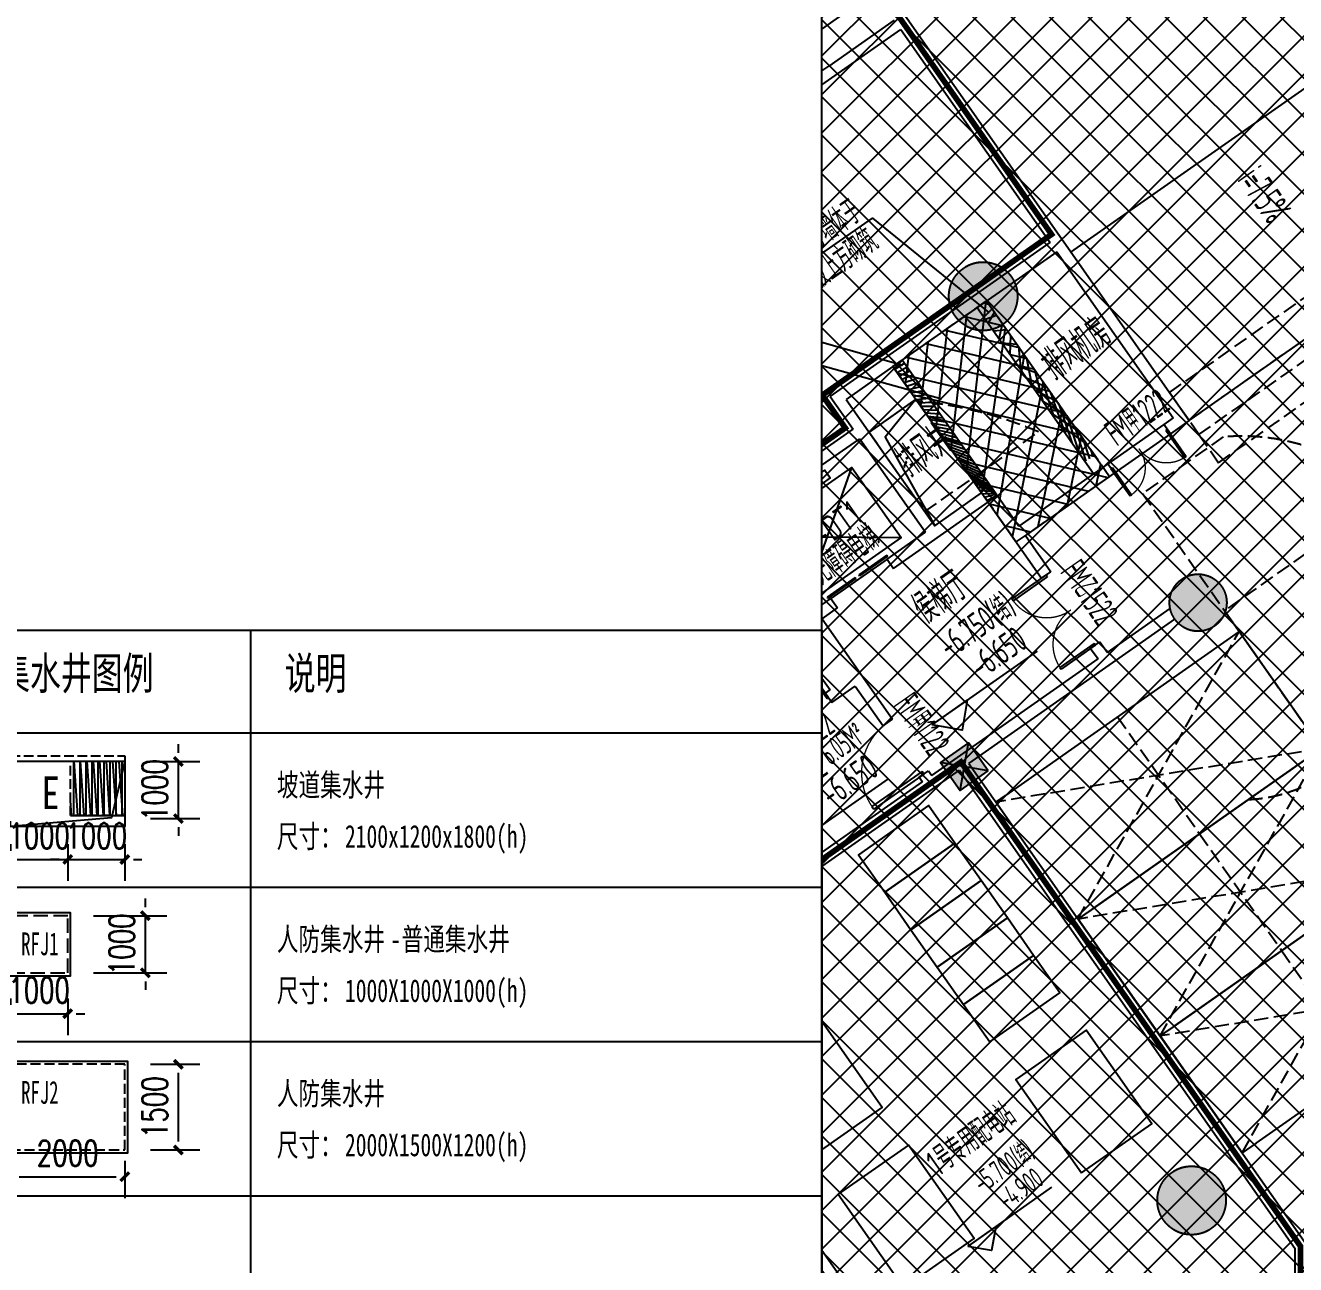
# Model space of a CAD drawing. Header units: millimetres. Extents: x 12325263 to 13848842, y -1463133 to 573208.
# Drawn here: x 12490301 to 12512532, y -887614 to -865927 of the extents above; entities that cross this region are included whole.
import ezdxf
from ezdxf.enums import TextEntityAlignment as Align
from ezdxf.xclip import XClip

# ---------------------------------------------------------------- set-up
doc = ezdxf.new("R2010")
doc.units = ezdxf.units.MM
doc.header["$LTSCALE"] = 1000
doc.header["$XCLIPFRAME"] = 0
doc.linetypes.add('-2F平面$0$DASH', pattern=[0.35, 0.25, -0.1])
doc.linetypes.add('DASH', pattern=[0.35, 0.25, -0.1])
for name, color, linetype in [('$0$PUB_TEXT', 7, 'Continuous'), ('-2F平面$0$PARTS-CAR公寓-机械车位', 240, 'Continuous'), ('A-ANNO-TEXT', 7, 'Continuous'), ('A-WALL-PATT', 8, 'Continuous'), ('ACS_COM', 7, 'Continuous'), ('AREA-TEXT', 6, 'Continuous'), ('DIM-ELEV', 3, 'Continuous'), ('DIM-OTHER', 3, 'Continuous'), ('DIM-PUB', 3, 'Continuous'), ('DRWD-DOOR', 2, 'Continuous'), ('DRWD-F-TEXT', 142, 'Continuous'), ('DRWD-WINDOW', 2, 'Continuous'), ('EL-E', 1, 'Continuous'), ('fit', 2, 'Continuous'), ('J-集水井', 40, 'Continuous'), ('PARTS-CAR(一期)', 9, 'Continuous'), ('PARTS-FACILITIES', 1, 'Continuous'), ('PARTS-HOLE', 3, 'Continuous'), ('PARTS-STAIR', 2, 'Continuous'), ('PUB-TEXT', 7, 'Continuous'), ('PUB_DIM', 83, 'Continuous'), ('PUB_HATCH', 8, 'Continuous'), ('ROAD-LINE', 20, 'Continuous'), ('WALL', 5, 'Continuous'), ('WALL-SHATCH', 8, 'Continuous'), ('YQ_TEXT', 6, 'Continuous'), ('人防集水井', 62, 'Continuous'), ('地下室柱网$0$0q-柱0', 8, 'Continuous'), ('地下室柱网$0$0q-柱填充', 8, 'Continuous')]:
    doc.layers.add(name, color=color, linetype=linetype)
for name, color, linetype, plot in [('-2F平面$0$A-结构高差线', 5, 'Continuous', False), ('-2F平面$0$A-轨迹线', 8, 'Continuous', False), ('地下室柱网$0$9', 8, 'Continuous', False)]:
    doc.layers.add(name, color=color, linetype=linetype, plot=plot)
doc.styles.add('-2F平面$0$hztxt', font='gbenor.shx', dxfattribs={"width": 0.7, "bigfont": 'gbcbig.shx'})
doc.styles.add('-黑体', font='simhei.ttf')
doc.styles.add('_TCH_DIM_T3', font='SIMPLEX.shx', dxfattribs={"width": 0.7058823529411765, "bigfont": 'GBCBIG.shx'})
doc.styles.add('DIM_FONT', font='SIMPLEX', dxfattribs={"width": 0.8})
doc.styles.add('hztxt', font='gbenor.shx', dxfattribs={"width": 0.7, "bigfont": 'gbcbig.shx'})
doc.styles.get("Standard").update_dxf_attribs({"font": 'gbenor.shx', "bigfont": 'gbcbig.shx'})
doc.styles.add('TITXV', font='', dxfattribs={"width": 0.7})
doc.styles.add('YQ_TEXT', font='SUPEROS.SHX', dxfattribs={"width": 0.8, "bigfont": 'HZDX.SHX'})
doc.styles.add('标注宋体', font='', dxfattribs={"width": 0.6})
doc.styles.get('TITXV').set_extended_font_data('SimSun')
doc.styles.get('标注宋体').set_extended_font_data('NSimSun')
doc.dimstyles.new('_TCH_ARCH&&150', dxfattribs={"dimtxt": 446.25, "dimasz": 150, "dimexe": 375, "dimexo": 450, "dimgap": 189.375, "dimtad": 1, "dimdec": 0, "dimzin": 0, "dimdsep": 46, "dimtxsty": '_TCH_DIM_T3', "dimblk": 'asdggshdfhsg_ArchTick', "dimcen": 0.09, "dimclrt": 7, "dimazin": 2, "dimtfac": 1, "dimtdec": 0, "dimtix": 1, "dimtmove": 2, "dimatfit": 3, "dimfxl": 1, "dimtolj": 1, "dimtzin": 0, "dimarcsym": 0})
doc.dimstyles.new('DIMN-150', dxfattribs={"dimscale": 1.5, "dimtxt": 300, "dimasz": 0.75, "dimexe": 200, "dimexo": 150, "dimgap": 150, "dimtad": 1, "dimdec": 0, "dimdsep": 46, "dimtxsty": 'DIM_FONT', "dimblk": 'adgshg13-_DIMX', "dimcen": 2.5, "dimclrd": 256, "dimclre": 256, "dimclrt": 256, "dimadec": 0, "dimazin": 0, "dimtfac": 1, "dimtdec": 0, "dimtix": 1, "dimtmove": 2, "dimatfit": 3, "dimldrblk": 'adgshg13-_DIMX', "dimfxl": 1, "dimtolj": 1, "dimtzin": 0, "dimarcsym": 0})

# ---------------------------------------------------------------- blocks, each defined once
blk = doc.blocks.new('A$C57FA15D2')
at = {"layer": 'J-集水井', "linetype": 'DASH'}
h = blk.add_hatch(dxfattribs=at)
h.set_pattern_fill('ANSI32', color=98, scale=35.56404513457952, angle=397.0951236693456, style=0)
h.set_pattern_definition([(90, (1308835302.677012, -748105705.3686277), (-169.373764953435, 2.788251956220581e-09), []), (90, (1308835359.134958, -748105648.9106816), (-169.373764953435, 2.788251956220581e-09), [])])
h.paths.add_polyline_path([(1564.817175259814, 284.5116115482524), (1564.817175259814, 1707.073505199281), (2987.378980642185, 1707.073505284032), (2987.378980642185, 284.5116115482524)])
at = {"layer": 'J-集水井', "color": 251, "linetype": 'DASH'}
blk.add_lwpolyline([(-0.0008104927837848663, 1849.32960103103), (2987.378980811685, 1849.329598317621), (2987.378980981186, -0.0007549549918621778), (-0.0008104927837848663, -0.0007519025821238756)], close=True, dxfattribs=at)
at = {"layer": 'J-集水井'}
for points in [[(-0.0008186325430870056, 1707.073416761821), (2987.378960631788, 1707.073419983964), (2987.378980811685, -0.0007502066437155008), (-0.0008004866540431976, -0.0007525808177888393), (-0.0008186325430870056, 1707.073416931555)], [(2987.378960631788, 1707.073419983964), (2636.548632232472, 222.5632341902237), (-0.0008004866540431976, -0.0007525808177888393)], [(2987.378980811685, -0.0007533440366387367), (-0.0008111707866191864, -0.0007491891738027334), (-0.0008079484105110168, 1707.073417101055), (2987.378945199773, 1707.073416761821), (2987.378980811685, -0.0007533440366387367)]]:
    blk.add_lwpolyline(points, dxfattribs=at)
at = {"layer": 'J-集水井', "color": 98, "linetype": 'DASH'}
blk.add_lwpolyline([(1564.817175259814, 284.5116115482524), (1564.817175259814, 1707.073505199281), (2987.378980642185, 1707.073505284032), (2987.378980642185, 284.5116115482524)], close=True, dxfattribs=at)
at = {"layer": 'WALL'}
for points in [[(1564.817175429314, 1707.073416931555), (2987.378945369273, 1707.07335486426)], [(1564.817113531753, 284.5116115482524), (2987.378883132711, 284.5115494811907)]]:
    blk.add_lwpolyline(points, dxfattribs=at)
at = {"layer": 'J-集水井', "color": 7, "style": '-黑体', "text_generation_flag": 4, "width": 0.7999999971539479}
blk.add_text('E', height=853.53708319443, rotation=359.9999960520311, dxfattribs=at).set_placement((813.2145146615803, 1308.742164274212))
blk = doc.blocks.new('A$C620A146A')
at = {"layer": '人防集水井'}
blk.add_lwpolyline([(-71.15163641795516, -71.12916529807262), (2916.228154096752, -71.14230209984817), (2916.241291273385, 2204.956585783279), (-71.13849924132228, 2204.969723330811)], close=True, dxfattribs=at)
at = {"layer": '人防集水井', "linetype": 'DASH'}
blk.add_lwpolyline([(-0.02294901758432388, -0.001672168727964163), (2845.100660983473, -0.01361471554264426), (2845.112603865564, 2133.829092686763), (-0.01100613176822662, 2133.841035912512)], close=True, dxfattribs=at)
at = {"layer": '人防集水井', "style": '标注宋体', "width": 0.6}
blk.add_text('RFJ2', height=569.0247220778614, rotation=359.9995189760933, dxfattribs=at).set_placement((264.4983653090894, 1150.283701061038))
blk = doc.blocks.new('asdgagRFJ1')
at = {"layer": '人防集水井'}
blk.add_lwpolyline([(-50, -1050.00000025006), (1049.999999761581, -1049.999999987893), (1049.999999761581, 49.99999974993989), (-50, 50.00000001210719)], close=True, dxfattribs=at)
at = {"layer": '人防集水井', "linetype": 'DASH'}
blk.add_lwpolyline([(0, -1000.000000238419), (999.9999997615814, -1000), (999.9999997615814, -2.384185791015625e-07), (0, 0)], close=True, dxfattribs=at)
at = {"layer": '人防集水井', "style": '标注宋体', "width": 0.6}
blk.add_text('RFJ1', height=400, dxfattribs=at).set_placement((185.9445598525926, -691.3971052645938))
blk = doc.blocks.new('asdggshdfhsg_ArchTick')
at = {"color": 0, "linetype": 'ByBlock', "const_width": 0.4}
blk.add_lwpolyline([(-0.5, -0.5), (0.5, 0.5)], dxfattribs=at)
blk = doc.blocks.new('*D5412')
at = {"layer": 'Defpoints', "color": 0, "transparency": 16777216}
for p in [(17799.99906042218, 10299.99920347333), (18736.60206627124, 10299.99920347333), (17799.99906042218, 9299.999203592539)]:
    blk.add_point(p, dxfattribs=at)
at = {"layer": 'PUB_DIM', "color": 0, "lineweight": -2, "transparency": 16777216}
for p, q in [((18736.60206627124, 10449.99920347333), (18736.60206627124, 10599.99920347333)), ((18249.99906042218, 10299.99920347333), (19111.60206627124, 10299.99920347333)), ((18736.60206627124, 9299.999203592539), (18736.60206627124, 10299.99920347333)), ((18249.99906042218, 9299.999203592539), (19111.60206627124, 9299.999203592539)), ((18736.60206627124, 9149.999203592539), (18736.60206627124, 8999.999203592539))]:
    blk.add_line(p, q, dxfattribs=at)
at = {"layer": 'PUB_DIM', "color": 0, "lineweight": -2, "transparency": 16777216, "xscale": 150, "yscale": 150, "zscale": 150}
for p, rotation in [((18736.60206627124, 10299.99920347333), 270), ((18736.60206627124, 9299.999203592539), 90)]:
    blk.add_blockref('asdggshdfhsg_ArchTick', p, dxfattribs=dict(at, rotation=rotation))
at = {"layer": 'PUB_DIM', "color": 7, "transparency": 16777216, "insert": (18324.10206627124, 9799.999203532936), "char_height": 446.25, "attachment_point": 5, "rotation": 90, "style": '_TCH_DIM_T3'}
blk.add_mtext('\\A1;1000', dxfattribs=at)
blk = doc.blocks.new('*D5413')
at = {"layer": 'Defpoints', "color": 0, "transparency": 16777216}
for p in [(15799.99906010367, 9299.999204069376), (16800.00011862442, 9299.999203830956), (16800.00011862442, 8584.70621222118)]:
    blk.add_point(p, dxfattribs=at)
at = {"layer": 'PUB_DIM', "color": 0, "lineweight": -2, "transparency": 16777216}
for p, q in [((15799.99906010367, 8849.999204069376), (15799.99906010367, 8209.70621222118)), ((16800.00011862442, 8849.999203830956), (16800.00011862442, 8209.70621222118)), ((15649.99906010367, 8584.70621222118), (15499.99906010367, 8584.70621222118)), ((15799.99906010367, 8584.70621222118), (16800.00011862442, 8584.70621222118)), ((16950.00011862442, 8584.70621222118), (17100.00011862442, 8584.70621222118))]:
    blk.add_line(p, q, dxfattribs=at)
at = {"layer": 'PUB_DIM', "color": 0, "lineweight": -2, "transparency": 16777216, "xscale": 150, "yscale": 150, "zscale": 150}
blk.add_blockref('asdggshdfhsg_ArchTick', (15799.99906010367, 8584.70621222118), dxfattribs=at)
at = {"layer": 'PUB_DIM', "color": 0, "lineweight": -2, "transparency": 16777216, "xscale": 150, "yscale": 150, "zscale": 150, "rotation": 180}
blk.add_blockref('asdggshdfhsg_ArchTick', (16800.00011862442, 8584.70621222118), dxfattribs=at)
at = {"layer": 'PUB_DIM', "color": 7, "transparency": 16777216, "insert": (16299.99958936404, 8997.20621222118), "char_height": 446.25, "attachment_point": 5, "style": '_TCH_DIM_T3'}
blk.add_mtext('\\A1;1000', dxfattribs=at)
blk = doc.blocks.new('*D5414')
at = {"layer": 'Defpoints', "color": 0, "transparency": 16777216}
for p in [(16800.00011862442, 9299.999203830956), (17799.99906018563, 9299.999203592537), (17799.99906018563, 8584.706211982759)]:
    blk.add_point(p, dxfattribs=at)
at = {"layer": 'PUB_DIM', "color": 0, "lineweight": -2, "transparency": 16777216}
for p, q in [((16800.00011862442, 8849.999203830956), (16800.00011862442, 8209.706211982759)), ((17799.99906018563, 8849.999203592537), (17799.99906018563, 8209.706211982759)), ((16650.00011862442, 8584.706211982759), (16500.00011862442, 8584.706211982759)), ((16800.00011862442, 8584.706211982759), (17799.99906018563, 8584.706211982759)), ((17949.99906018563, 8584.706211982759), (18099.99906018563, 8584.706211982759))]:
    blk.add_line(p, q, dxfattribs=at)
at = {"layer": 'PUB_DIM', "color": 0, "lineweight": -2, "transparency": 16777216, "xscale": 150, "yscale": 150, "zscale": 150}
blk.add_blockref('asdggshdfhsg_ArchTick', (16800.00011862442, 8584.706211982759), dxfattribs=at)
at = {"layer": 'PUB_DIM', "color": 0, "lineweight": -2, "transparency": 16777216, "xscale": 150, "yscale": 150, "zscale": 150, "rotation": 180}
blk.add_blockref('asdggshdfhsg_ArchTick', (17799.99906018563, 8584.706211982759), dxfattribs=at)
at = {"layer": 'PUB_DIM', "color": 7, "transparency": 16777216, "insert": (17299.99958940502, 8997.206211982759), "char_height": 446.25, "attachment_point": 5, "style": '_TCH_DIM_T3'}
blk.add_mtext('\\A1;1000', dxfattribs=at)
blk = doc.blocks.new('*D5423')
at = {"layer": 'Defpoints', "color": 0, "transparency": 16777216}
for p in [(16799.9990614634, 7599.999203949934), (18159.16877449118, 7599.999203949934), (16799.9990614634, 6599.9992029313)]:
    blk.add_point(p, dxfattribs=at)
at = {"layer": 'PUB_DIM', "color": 0, "lineweight": -2, "transparency": 16777216}
for p, q in [((18159.16877449118, 7749.999203949934), (18159.16877449118, 7899.999203949934)), ((17249.9990614634, 7599.999203949934), (18534.16877449118, 7599.999203949933)), ((18159.16877449118, 6599.9992029313), (18159.16877449118, 7599.999203949934)), ((17249.9990614634, 6599.9992029313), (18534.16877449118, 6599.999202931299)), ((18159.16877449118, 6449.9992029313), (18159.16877449118, 6299.9992029313))]:
    blk.add_line(p, q, dxfattribs=at)
at = {"layer": 'PUB_DIM', "color": 0, "lineweight": -2, "transparency": 16777216, "xscale": 150, "yscale": 150, "zscale": 150}
for p, rotation in [((18159.16877449118, 7599.999203949934), 270), ((18159.16877449118, 6599.9992029313), 90)]:
    blk.add_blockref('asdggshdfhsg_ArchTick', p, dxfattribs=dict(at, rotation=rotation))
at = {"layer": 'PUB_DIM', "color": 7, "transparency": 16777216, "insert": (17746.66877449118, 7099.99920344062), "char_height": 446.25, "attachment_point": 5, "rotation": 90, "style": '_TCH_DIM_T3'}
blk.add_mtext('\\A1;1000', dxfattribs=at)
blk = doc.blocks.new('*D5424')
at = {"layer": 'Defpoints', "color": 0, "transparency": 16777216}
for p in [(15799.99906010367, 6599.999203595333), (16799.9990614634, 6599.999203356913), (16799.9990614634, 5884.706212221179)]:
    blk.add_point(p, dxfattribs=at)
at = {"layer": 'PUB_DIM', "color": 0, "lineweight": -2, "transparency": 16777216}
for p, q in [((15799.99906010367, 6149.999203595333), (15799.99906010367, 5509.706212221179)), ((16799.9990614634, 6149.999203356913), (16799.9990614634, 5509.706212221179)), ((15649.99906010367, 5884.706212221179), (15499.99906010367, 5884.706212221179)), ((15799.99906010367, 5884.706212221179), (16799.9990614634, 5884.706212221179)), ((16949.9990614634, 5884.706212221179), (17099.9990614634, 5884.706212221179))]:
    blk.add_line(p, q, dxfattribs=at)
at = {"layer": 'PUB_DIM', "color": 0, "lineweight": -2, "transparency": 16777216, "xscale": 150, "yscale": 150, "zscale": 150}
blk.add_blockref('asdggshdfhsg_ArchTick', (15799.99906010367, 5884.706212221179), dxfattribs=at)
at = {"layer": 'PUB_DIM', "color": 0, "lineweight": -2, "transparency": 16777216, "xscale": 150, "yscale": 150, "zscale": 150, "rotation": 180}
blk.add_blockref('asdggshdfhsg_ArchTick', (16799.9990614634, 5884.706212221179), dxfattribs=at)
at = {"layer": 'PUB_DIM', "color": 7, "transparency": 16777216, "insert": (16299.99906078354, 6297.206212221179), "char_height": 446.25, "attachment_point": 5, "style": '_TCH_DIM_T3'}
blk.add_mtext('\\A1;1000', dxfattribs=at)
blk = doc.blocks.new('*D5425')
at = {"layer": 'Defpoints', "color": 0, "transparency": 16777216}
for p in [(17799.99411327764, 4999.990808031056), (18736.59711912833, 4999.990808031055), (17799.99411327764, 3499.990807865746)]:
    blk.add_point(p, dxfattribs=at)
at = {"layer": 'PUB_DIM', "color": 0, "lineweight": -2, "transparency": 16777216}
for p, q in [((18249.99411327764, 4999.990808031056), (19111.59711912833, 4999.990808031055)), ((18736.59711912833, 3649.990807865746), (18736.59711912833, 4849.990808031055)), ((18249.99411327764, 3499.990807865746), (19111.59711912833, 3499.990807865746))]:
    blk.add_line(p, q, dxfattribs=at)
at = {"layer": 'PUB_DIM', "color": 0, "lineweight": -2, "transparency": 16777216, "xscale": 150, "yscale": 150, "zscale": 150}
for p, rotation in [((18736.59711912833, 4999.990808031055), 90), ((18736.59711912833, 3499.990807865746), 270)]:
    blk.add_blockref('asdggshdfhsg_ArchTick', p, dxfattribs=dict(at, rotation=rotation))
at = {"layer": 'PUB_DIM', "color": 7, "transparency": 16777216, "insert": (18324.09711912833, 4249.990807948404), "char_height": 446.25, "attachment_point": 5, "rotation": 90, "style": '_TCH_DIM_T3'}
blk.add_mtext('\\A1;1500', dxfattribs=at)
blk = doc.blocks.new('*D5426')
at = {"layer": 'Defpoints', "color": 0, "transparency": 16777216}
for p in [(15799.99906010553, 3760.863313991809), (17799.98717801645, 3760.863313514973), (17799.98717801645, 3032.489438730293)]:
    blk.add_point(p, dxfattribs=at)
at = {"layer": 'PUB_DIM', "color": 0, "lineweight": -2, "transparency": 16777216}
for p, q in [((15799.99906010553, 3310.863313991809), (15799.99906010553, 2657.489438730293)), ((17799.98717801645, 3310.863313514973), (17799.98717801645, 2657.489438730293)), ((15949.99906010553, 3032.489438730293), (17649.98717801645, 3032.489438730293))]:
    blk.add_line(p, q, dxfattribs=at)
at = {"layer": 'PUB_DIM', "color": 0, "lineweight": -2, "transparency": 16777216, "xscale": 150, "yscale": 150, "zscale": 150, "rotation": 180}
blk.add_blockref('asdggshdfhsg_ArchTick', (15799.99906010553, 3032.489438730293), dxfattribs=at)
at = {"layer": 'PUB_DIM', "color": 0, "lineweight": -2, "transparency": 16777216, "xscale": 150, "yscale": 150, "zscale": 150}
blk.add_blockref('asdggshdfhsg_ArchTick', (17799.98717801645, 3032.489438730293), dxfattribs=at)
at = {"layer": 'PUB_DIM', "color": 7, "transparency": 16777216, "insert": (16799.99311906099, 3444.989438730293), "char_height": 446.25, "attachment_point": 5, "style": '_TCH_DIM_T3'}
blk.add_mtext('\\A1;2000', dxfattribs=at)
blk = doc.blocks.new('adgshg13-A$C7F010FC0')
at = {"layer": 'WALL-SHATCH'}
h = blk.add_hatch(color=256, dxfattribs=at)
h.dxf.hatch_style = 1
h.paths.add_polyline_path([(-60384.17120504379, -16880.89509773254), (-763.1647881269455, 197.4793643951416), (12587.61850607395, -13153.30393266678), (12587.61850607395, -157996.0197629929), (-162964.8506313562, -188820.4315237999), (-171262.3814957142, -180522.900662899), (-171262.3814957142, -31310.89849328995), (-150707.1909123659, -10755.70791006088), (-131860.0775495768, -7980.895098209381), (-99162.38149428368, -7980.895098209381), (-99162.38149428368, -4980.895097732544), (-76620.42811572552, -4980.895097732544), (-70107.65229141712, -16880.89509773254)], flags=16)
h.paths.add_polyline_path([(-60091.22944009304, -16380.89510011673), (-646.8769880533218, 646.876989364624), (12987.61850607395, -12987.61850786209), (12987.61850607395, -158331.9049158096), (-163100.5840539932, -189250.3835258484), (-171662.3814958334, -180688.5860877037), (-171662.3814958334, -31145.21306848526), (-150777.8961598873, -10260.7277340889), (-131896.6870943308, -7480.895098209381), (-99562.38149428368, -7480.895098209381), (-99562.38149428368, -4580.895097732544), (-76365.55243730545, -4580.895097732544), (-69907.50581622124, -16380.89510774612)])
blk = doc.blocks.new('adgshg13-A$C65D62F57')
at = {"layer": 'EL-E'}
blk.add_lwpolyline([(47907.4896248579, -101147.693880558), (48968.14979541302, -100087.0337100029), (48402.46437203884, -99521.34828472137), (47341.80420005322, -100582.0084562302)], close=True, dxfattribs=at)
at = {"layer": 'PARTS-FACILITIES'}
for points in [[(46210.433349967, -99450.63760566711), (47271.09352004528, -98389.977435112), (46705.40809619427, -97824.29200983047), (45644.74792468548, -98884.95218038559)], [(46776.11877334118, -100016.3230309486), (47836.77894532681, -98955.66285991669), (47271.09352004528, -98389.977435112), (46210.43334901333, -99450.63760614395)], [(47341.80420005322, -100582.0084562302), (48402.46437060833, -99521.34828567505), (47836.77894675732, -98955.66286039352), (46776.11877429485, -100016.3230309486)], [(48473.17505013943, -101713.3793053627), (49533.83522117138, -100652.7191343307), (48968.14979541302, -100087.0337100029), (47907.4896248579, -101147.6938815117)], [(50453.07403683662, -103693.2782945633), (51513.73420929909, -102632.6181259155), (50099.52064871788, -101218.4045615196), (49038.86047530174, -102279.0647306442)], [(45757.88921189308, -104230.6752662659), (46818.54938435555, -103170.0150976181), (45404.33582377434, -101755.8015332222), (44343.6756503582, -102816.4617023468)], [(47737.78819680214, -106210.5742559433), (48798.4483692646, -105149.9140872955), (47384.2348086834, -103735.7005228996), (46323.57463526726, -104796.3606920242)]]:
    blk.add_lwpolyline(points, close=True, dxfattribs=at)
blk = doc.blocks.new('adgshg13-Lmark11')
blk.add_line((-250, 250), (1250, 250))
blk.add_lwpolyline([(-250, 250), (250, 250), (0, 0), (-250, 250)], close=True)
at = {"color": 7, "width": 0.8}
blk.add_attdef('LMARK', text='', height=180, rotation=2.671023348505909e-06, dxfattribs=at).set_placement((1136.74821542413, 324.519974268107), align=Align.RIGHT)
blk = doc.blocks.new('adgshg13-_DIMX')
blk.add_line((-150, 0), (150, 0))
at = {"const_width": 50}
blk.add_lwpolyline([(-70, -70), (70, 70)], dxfattribs=at)
blk = doc.blocks.new('*D704')
at = {"layer": 'Defpoints', "color": 0, "transparency": 16777216}
for p in [(109259.2526422991, 59967.6070174387), (109874.8198720217, 59352.03964233399), (109097.0023169518, 58574.22227096582)]:
    blk.add_point(p, dxfattribs=at)
at = {"layer": 'DIM-PUB', "lineweight": -2, "transparency": 16777216}
for p, q in [((109715.7208650424, 59511.13868688865), (109047.1206329934, 60179.7390768449)), ((108482.230582452, 59190.58514110542), (109258.4571470764, 59966.8115224038)), ((108937.9033099725, 58733.32131552047), (108269.3030779235, 59401.92170547673))]:
    blk.add_line(p, q, dxfattribs=at)
at = {"layer": 'DIM-PUB', "lineweight": -2, "transparency": 16777216, "xscale": 1.125, "yscale": 1.125, "zscale": 1.125}
for p, rotation in [((109259.2526422991, 59967.6070174387), 44.99999323405853), ((108481.4350872292, 59189.78964607052), 224.9999932340586)]:
    blk.add_blockref('adgshg13-_DIMX', p, dxfattribs=dict(at, rotation=rotation))
at = {"layer": 'DIM-PUB', "transparency": 16777216, "insert": (108552.1458507963, 59896.8964208637), "char_height": 450, "attachment_point": 5, "rotation": 44.99999323405853, "style": 'DIM_FONT'}
blk.add_mtext('\\A1;1100', dxfattribs=at)
blk = doc.blocks.new('adgshg13-$DORLIB2D$00000127')
at = {"color": 0}
for points in [[(-0.5333333333328483, 0.7948983154366971), (-0.5333333333328483, 0.690405644187237)], [(-0.03333333333284827, 0.7948983154366971), (-0.5333333333328483, 0.7948983154366971)], [(-0.03333333333284827, 0.7948983154366971), (-0.03333333333284827, 0.690405644187237)], [(0.5333333333328483, 0.7948983154366971), (0.03333333333284827, 0.7948983154366971)], [(0.03333333333284827, 0.7948983154366971), (0.03333333333284827, 0.690405644187237)], [(0.5333333333328483, 0.7948983154366971), (0.5333333333328483, 0.690405644187237)], [(-0.03333333333284827, 0.690405644187237), (-0.5333333333328483, 0.690405644187237)], [(0.5333333333328483, 0.690405644187237), (0.03333333333284827, 0.690405644187237)], [(0.5, 0.4999999999999858), (-0.5, 0.4999999999999858)]]:
    blk.add_lwpolyline(points, dxfattribs=at)
blk = doc.blocks.new('adgshg13-$DorLib2D$00000002')
for p, q in [((-0.5, -5.684341886080802e-17), (-0.5000000000000007, 0.4875)), ((-0.4750000000000007, 0.4875), (-0.5000000000000007, 0.4875)), ((-0.475, -2.842170943040401e-17), (-0.4750000000000007, 0.4875)), ((0.475, -2.842170943040401e-17), (0.4750000000000007, 0.4875)), ((0.4750000000000007, 0.4875), (0.5000000000000007, 0.4875)), ((0.5, -5.684341886080802e-17), (0.5000000000000007, 0.4875)), ((-0.5, -5.684341886080802e-17), (-0.475, -2.842170943040401e-17)), ((0.5, -5.684341886080802e-17), (0.475, -2.842170943040401e-17))]:
    blk.add_line(p, q)
at = {"lineweight": 13}
for centre, start, end in [((-0.4875, -4.263256414560601e-17), 0, 88.53071641864632), ((0.4875, -4.263256414560601e-17), 91.4692835813537, 180)]:
    blk.add_arc(centre, 0.4875, start, end, dxfattribs=at)
blk = doc.blocks.new('adgshg13-$DorLib2D$00000001')
at = {"linetype": 'ByBlock'}
for p, q in [((0.4500000000000028, 0.974999999999909), (0.5, 0.974999999999909)), ((0.4500000000000028, -1.13686837721616e-13), (0.4500000000000028, 0.974999999999909)), ((0.5, -1.13686837721616e-13), (0.5, 0.974999999999909)), ((0.5, -1.13686837721616e-13), (0.4500000000000028, -1.13686837721616e-13))]:
    blk.add_line(p, q, dxfattribs=at)
at = {"linetype": 'ByBlock', "lineweight": 13}
blk.add_arc((0.4749999999999943, -1.13686837721616e-13), 0.975, 91.4692835815217, 180, dxfattribs=at)
blk = doc.blocks.new('adgshg13-FJLM5500')
at = {"layer": 'DRWD-WINDOW', "color": 1, "linetype": 'DASH'}
for p, q in [((-499.9999928474426, 5749.999990940094), (-499.9999928474426, 250)), ((99.99999952316284, 5749.999990701675), (-499.9999933242798, 5749.999990701675)), ((399.9999995231628, 5749.999990940094), (1000.000021457672, 5749.999991178513)), ((1000.000020980835, 5749.999990940094), (1000.000020980835, 249.9999995231628)), ((-499.9999928474426, 250), (99.99999904632568, 249.9999990463257)), ((1000.000020503998, 250), (400, 249.9999992847443))]:
    blk.add_line(p, q, dxfattribs=at)
at = {"layer": 'DRWD-WINDOW', "color": 2, "linetype": 'DASH'}
for p, q in [((99.99999952316284, 5749.99999833107), (100, 250)), ((99.99999952316284, 5750.000007152557), (399.9999995231628, 5750.00000667572)), ((399.9999995231628, 5749.99999833107), (400, 250)), ((100, 250), (400, 250))]:
    blk.add_line(p, q, dxfattribs=at)
blk = doc.blocks.new('adgshg-1F平面$0$CAR-14')
blk.add_lwpolyline([(-1.430511474609375e-06, -200.0000004768372), (2399.999998569489, -200), (2399.999999523163, -5500.000000238419), (0, -5500.000000476837)], close=True)
at = {"extrusion": (-0.0004477907749365557, -3.397049351885895e-15, 0.999999899741706), "elevation": -1.074697858843549}
blk.add_lwpolyline([(250.0089585465865, -1300.001919507981), (2150.003241036882, -1299.998073339463), (2150.003039334784, -1199.9980738163), (250.0087558908145, -1200.001919507981)], close=True, dxfattribs=at)
blk = doc.blocks.new('adgshg一期一层')
at = {"layer": 'PARTS-CAR(一期)', "xscale": -1}
for p, rotation in [((40580.75319933891, -71816.83005189896), 224.9999544805777), ((46767.79398584366, -92853.40453624725), 315.0000000116536)]:
    blk.add_blockref('adgshg-1F平面$0$CAR-14', p, dxfattribs=dict(at, rotation=rotation))
blk = doc.blocks.new('*U498')
at = {"layer": '地下室柱网$0$0q-柱填充'}
h = blk.add_hatch(color=256, dxfattribs=at)
h.dxf.hatch_style = 1
edge = h.paths.add_edge_path()
edge.add_arc((0, 0), 600, 0, 360)
at = {"layer": '地下室柱网$0$0q-柱0'}
blk.add_circle((0, 0), 600, dxfattribs=at)
blk = doc.blocks.new('*U492')
at = {"layer": '地下室柱网$0$0q-柱0'}
blk.add_lwpolyline([(-300.0000002384186, -300.0000004768372), (299.9999998807907, -300), (300, 299.9999995231628), (-300, 299.9999990463257)], close=True, dxfattribs=at)
at = {"layer": '地下室柱网$0$0q-柱填充'}
blk.add_solid([(-300, 299.9999990463257), (300, 299.9999995231628), (-300.0000002384186, -300.0000004768372), (299.9999998807907, -300)], dxfattribs=at)
at = {"layer": '地下室柱网$0$9'}
for p, q in [((-300.0000002384186, 299.9999990463257), (299.9999997615814, -300)), ((-300, -300), (300, 300))]:
    blk.add_line(p, q, dxfattribs=at)
blk = doc.blocks.new('*U499')
at = {"layer": '地下室柱网$0$0q-柱填充'}
h = blk.add_hatch(color=256, dxfattribs=at)
h.dxf.hatch_style = 1
edge = h.paths.add_edge_path()
edge.add_arc((0, 0), 500, 0, 360)
at = {"layer": '地下室柱网$0$0q-柱0'}
blk.add_circle((0, 0), 500, dxfattribs=at)
blk = doc.blocks.new('adgshg2qbj-gycw-bj-13--2F平面$0$CAR-机械车位')
at = {"layer": '-2F平面$0$A-轨迹线', "color": 251, "linetype": '-2F平面$0$DASH'}
blk.add_lwpolyline([(2499.999999046326, 3642.523668289185, 0.2902472329864041), (2499.999999046326, 6480.476332187653), (2499.999999046326, 8022.202205896378, 0.4504144067848935), (-2948.500000476837, 6924.315240859985), (-2948.500000476837, 5200), (-4.76837158203125e-07, 5200.000000476837)], format="xyb", dxfattribs=at)
at = {"linetype": '-2F平面$0$DASH'}
for p, q in [((2500, 5200), (0, 4.76837158203125e-07)), ((2500, 0), (-4.76837158203125e-07, 5200.000000476837)), ((4.76837158203125e-07, 2600.000000238419), (2500.000000476837, 2600.000000238419))]:
    blk.add_line(p, q, dxfattribs=at)
for p, q in [((2500, 5200), (-4.76837158203125e-07, 5200.000000476837)), ((-4.76837158203125e-07, 5200.000000476837), (0, 199.9999990463257)), ((2499.999999523163, 299.9999995231628), (2500, 5200))]:
    blk.add_line(p, q)
blk.add_lwpolyline([(2499.999999523163, 299.9999995231628), (2500, 0), (0, 4.76837158203125e-07), (0, 199.9999990463257)])
blk = doc.blocks.new('A$C20AC37F1')
for p, q in [((-0.0009396970272064209, 12599.99920371175), (29999.99906030297, 12599.99920371175)), ((19999.99906030297, 12599.99920371175), (19999.99906030297, -0.0007962882518768311)), ((-0.0009396970272064209, 10799.99920371175), (29999.99906030297, 10799.99920371175)), ((-0.0009396970272064209, 8099.999203711748), (29999.99906030297, 8099.999203711748)), ((-0.0009396970272064209, 5399.999203711748), (29999.99906030297, 5399.999203711748)), ((-0.0009396970272064209, 2699.999203711748), (29999.99906030297, 2699.999203711748))]:
    blk.add_line(p, q)
blk.add_lwpolyline([(-0.0009396970272064209, -0.0007962882518768311), (-0.0009396970272064209, 12599.99920371175), (29999.99906030297, 12599.99920371175), (29999.99906030297, -0.0007962882518768311)])
for name, p, xscale, yscale, zscale in [('A$C57FA15D2', (15800.00174230523, 9161.905789496843), 0.6694822888925578, 0.6694822888925578, 0.6694822888925578), ('A$C620A146A', (15800.00185039267, 3500.00037886668), 0.7029571554278916, 0.7029571554278916, 0.7029571554278916)]:
    blk.add_blockref(name, p, dxfattribs=dict(xscale=xscale, yscale=yscale, zscale=zscale))
at = {"layer": '人防集水井', "linetype": 'DASH', "rotation": 359.9995189825989}
blk.add_blockref('asdgagRFJ1', (15799.99905999564, 7599.999204273336), dxfattribs=at)
at = {"layer": 'A-ANNO-TEXT', "color": 2, "style": 'TITXV', "width": 0.7}
for s, p in [('集水井图例', (15598.8963045422, 11560.23459090851)), ('说明', (20598.8963045422, 11560.23459090851))]:
    blk.add_text(s, height=566.4556962025316, dxfattribs=at).set_placement(p)
at = {"layer": 'A-ANNO-TEXT', "style": 'TITXV', "width": 0.7}
for s, p in [('坡道集水井', (20461.13912179135, 9690.997915524058)), ('尺寸：', (20461.13912179135, 8790.997915524058)), ('2100x1200x1800(h)', (21652.02519774071, 8790.997915524058)), ('人防集水井', (20461.13912179135, 6990.997915524058)), ('普通集水井', (22644.43026103186, 6990.997915524058)), ('-', (22445.94924837362, 6990.997915524058)), ('尺寸：', (20461.13912179135, 6090.997915524058)), ('1000X1000X1000(h)', (21652.02519774071, 6090.997915524058)), ('人防集水井', (20461.13912179135, 4290.997915524058)), ('尺寸：', (20461.13912179135, 3390.997915524058)), ('2000X1500X1200(h)', (21652.02519774071, 3390.997915524058))]:
    blk.add_text(s, height=396.5189873417722, dxfattribs=at).set_placement(p)
at = {"layer": 'PUB_DIM'}
for p1, p2, distance, picture, middle in [((17799.99906042218, 9299.999203592539), (17799.99906042218, 10299.99920347333), -936.6030058490614, '*D5412', (18324.10206627124, 9799.999203532936)), ((15799.99906010367, 9299.999204069376), (16800.00011862442, 9299.999203830956), -715.2929916097764, '*D5413', (16299.99958936404, 8997.20621222118)), ((16800.00011862442, 9299.999203830956), (17799.99906018563, 9299.999203592537), -715.2929916097783, '*D5414', (17299.99958940502, 8997.206211982759)), ((16799.9990614634, 6599.9992029313), (16799.9990614634, 7599.999203949934), -1359.169713027779, '*D5423', (17746.66877449118, 7099.99920344062)), ((15799.99906010367, 6599.999203595333), (16799.9990614634, 6599.999203356913), -715.2929911357342, '*D5424', (16299.99906078354, 6297.206212221179)), ((17799.99411327764, 3499.990807865746), (17799.99411327764, 4999.990808031056), -936.6030058506911, '*D5425', (18324.09711912833, 4249.990807948404)), ((15799.99906010553, 3760.863313991809), (17799.98717801645, 3760.863313514973), -728.3738747846801, '*D5426', (16799.99311906099, 3444.989438730293))]:
    dim = blk.add_aligned_dim(p1=p1, p2=p2, distance=distance, dimstyle='_TCH_ARCH&&150', dxfattribs=at)
    dim.commit()
    dim.dimension.update_dxf_attribs({"geometry": picture, "text_midpoint": middle})
blk = doc.blocks.new('A$C4C7A72D3')
at = {"layer": 'fit', "linetype": '-2F平面$0$DASH'}
h = blk.add_hatch(dxfattribs=at)
h.set_pattern_fill('ANSI37', color=8, scale=100, angle=45)
h.set_pattern_definition([(90, (-711443013.0291172, -2542138516.673752), (-317.5, 0), []), (179.9999999999997, (-711443013.0291172, -2542138516.673752), (0, -317.5), [])])
h.paths.add_polyline_path([(113445.7093837261, 55922.57289600372), (116097.2817686591, 53270.99887514091), (114683.0675301552, 51856.78584670951), (112031.4951010942, 54508.35875844955)])
h = blk.add_hatch(dxfattribs=at)
h.set_pattern_fill('ANSI32', color=8, scale=20, angle=45)
h.set_pattern_definition([(90, (-711443013.0291172, -2542138516.673752), (-190.4999999999999, 1.4210854715202e-14), []), (90, (-711442949.5290898, -2542138453.173728), (-190.4999999999999, 1.4210854715202e-14), [])])
h.paths.add_polyline_path([(115213.4762352705, 53871.96217918419), (115637.7401727252, 53447.69798517344), (115779.1615045052, 53589.1192317016), (113445.7093837261, 55922.57289600372), (113304.2880372796, 55781.15152978967)])
h = blk.add_hatch(dxfattribs=at)
h.set_pattern_fill('ANSI31', color=8, scale=20, angle=35.0425015158342)
h.set_pattern_definition([(80.04250151583419, (-711443013.0291172, -2542138516.673752), (-62.54345459126201, 10.9802681110592), [])])
h.paths.add_polyline_path([(112172.9166171495, 54649.77995157451), (112031.4952719212, 54508.35858678794), (114082.1049281154, 52457.74892854621), (114223.5263262987, 52599.17024135566), (114082.104969481, 52740.59159803321)])
at = {"layer": '-2F平面$0$A-结构高差线', "linetype": '-2F平面$0$DASH', "const_width": 100}
blk.add_lwpolyline([(152725.4648846239, 147740.4132108688), (96934.73962295055, 91949.68840122246), (110489.1405178308, 78395.28750658059), (112227.9120210409, 68492.30188942025), (107683.4679993391, 63947.8593997953), (114365.0998367071, 57266.22756290459), (110900.1241929531, 53801.25191927166), (111395.0989409536, 53306.27717065858), (109591.9764703307, 51503.15470075654), (109097.0004719291, 51998.12819671514), (102697.6897482853, 45598.81747293705), (105950.3809519801, 42346.12629079702), (107859.5692510474, 44255.31458950019), (109309.1379530225, 42805.74588727928), (114400.3021987472, 47896.9091796882), (121722.0225318465, 40575.19131565071), (123554.5313602481, 30138.5679984095)], dxfattribs=at)
at = {"layer": 'ACS_COM'}
for points in [[(109715.8022665977, 55489.94242334389), (111228.1231374536, 57002.26327848504), (113527.5023601055, 55723.20982027077)], [(107999.0721455608, 53326.03482007957), (109511.3930080924, 54838.35568428016), (112194.5421647988, 54562.97630262608)], [(108795.0297354385, 52376.22010946297), (110737.0736316238, 54318.26398467994), (112972.3474674076, 54100.59441280365)]]:
    blk.add_lwpolyline(points, dxfattribs=at)
at = {"layer": 'DIM-OTHER'}
for p, q in [((114753.9319807291, 57018.81677961466), (118785.5633765459, 61050.44817876839)), ((117299.5163923297, 54473.23236751556), (121331.1487468481, 58504.86472463608))]:
    blk.add_line(p, q, dxfattribs=at)
blk.add_lwpolyline([(119315.3325693402, 56489.0485458367, 0, 150, 0), (118891.0685004983, 56913.31261444022, 0, 0, 0), (109698.6803443432, 66105.70076847076, 0, 0, 0)], format="xyseb", dxfattribs=at)
at = {"layer": 'DRWD-DOOR', "color": 2}
for p, q in [((116875.2507551778, 54331.80974435969), (116026.7221053727, 53483.28211927577)), ((117016.6720331907, 54190.38831234002), (116168.1433833633, 53341.860687732))]:
    blk.add_line(p, q, dxfattribs=at)
at = {"layer": 'fit', "color": 8, "linetype": '-2F平面$0$DASH'}
blk.add_lwpolyline([(113445.7093837261, 55922.57289600372), (116097.2817686591, 53270.99887514091), (114683.0675301552, 51856.78584670951), (112031.4951010942, 54508.35875844955)], close=True, dxfattribs=at)
at = {"layer": 'PARTS-HOLE'}
blk.add_lwpolyline([(111819.3630087376, 53306.27717018127), (113233.5765702724, 51892.06360816839), (113940.6834101677, 52599.17044687271), (112526.4698473215, 54013.38401079411)], close=True, dxfattribs=at)
at = {"layer": 'PARTS-HOLE', "linetype": 'DASH'}
blk.add_lwpolyline([(112494.945933342, 53981.86009693122), (111819.3630087376, 53306.27717018127), (113021.4443932772, 52104.19578552269), (114738.9598693643, 53821.7103929508, 0.07801768863115116), (112494.945933342, 53981.86009693122, -0.4432290633205411)], format="xyb", dxfattribs=at)
at = {"layer": 'PARTS-HOLE'}
blk.add_lwpolyline([(112526.4698473215, 54013.38401079411), (112110.5431394577, 53266.12465143227), (113233.5765702724, 51892.06360816839)], dxfattribs=at)
at = {"layer": 'PARTS-STAIR'}
for p, q in [((111205.8218470812, 50101.441144943), (111630.0776779652, 52647.03572797985)), ((110145.1551010609, 51162.0947427738), (112690.7444244623, 51586.38212966686))]:
    blk.add_line(p, q, dxfattribs=at)
for points in [[(111205.8218470812, 50101.441144943), (110145.1551010609, 51162.0947427738), (111630.0776779652, 52647.03572797985), (112690.7444244623, 51586.38212966686)], [(110394.6756930351, 51506.55552291637), (110277.8711161427, 51623.35959005426), (111168.8240554333, 52514.32119274163), (111285.4959933553, 52397.6435589788)]]:
    blk.add_lwpolyline(points, close=True, dxfattribs=at)
at = {"layer": 'ROAD-LINE'}
for p, q in [((118501.5220889933, 51291.02284813137), (126652.8309945948, 43139.71394252707)), ((117916.1395246778, 44522.49488830497), (121815.056235414, 40623.57817745209))]:
    blk.add_line(p, q, dxfattribs=at)
at = {"layer": 'WALL'}
for p, q in [((108108.1407949924, 63664.60796117759), (117299.5163924489, 54473.2323675151)), ((111006.3426306229, 60483.563414576), (110016.2407209873, 59493.46150493645)), ((107011.0368999243, 56205.41496944451), (111147.7639870644, 60342.14205837273)), ((111147.7639868259, 60342.14205789566), (114365.099838376, 57124.80620813859)), ((106869.6155438423, 56346.83632564568), (110016.2407214642, 59493.46150493622)), ((111041.5455497503, 53801.2519197464), (114365.099838376, 57124.80620813859)), ((114506.5211922992, 56983.38485288643), (112031.4952719212, 54508.35858678794)), ((114506.5211930126, 56983.38485336374), (117016.6736351065, 54473.23241233849)), ((113445.7091350555, 55922.57314491272), (115955.8607270718, 53412.42014455795)), ((113304.2877360582, 55781.15183115122), (115814.439328054, 53270.99883079506)), ((112031.4952619076, 54508.35859727859), (111324.3882617969, 53801.25191926933)), ((112031.4952615499, 54508.35859727883), (114082.1049282346, 52457.74892854644)), ((112172.9166167825, 54649.77995205042), (114082.1049702168, 52740.59159851307)), ((117016.6722253561, 54473.23100233311), (116875.2508271802, 54331.80968904472)), ((117299.5163922105, 54473.23236751556), (117016.6720522642, 54190.38829278946)), ((117016.6720331721, 54190.38831186248), (116875.2507623434, 54331.80975341797)), ((111041.5455497503, 53801.2519197464), (111536.5202977452, 53306.27717208909)), ((111324.3882617969, 53801.25191926933), (113233.5765724089, 51892.06360912253)), ((116026.7224334441, 53483.28180837608), (114683.0667814016, 52139.62696790672)), ((116168.1433833838, 53341.86068725819), (116026.7221125159, 53483.28212881042)), ((109591.9766490459, 51361.73352336907), (111536.5202976465, 53306.27717161202)), ((109733.3980051279, 51220.31216716697), (111677.9416538477, 53164.85581445484)), ((111677.9416543245, 53164.85581493634), (113092.1552158389, 51750.64225292229)), ((116168.143515937, 53341.8605551701), (114824.4891323838, 51998.20743608498)), ((114082.104969481, 52740.59159803321), (114683.0681911707, 52139.62837791676)), ((112653.7490115166, 51029.39333581948), (114223.5262995958, 52599.17026806041)), ((113233.5765722785, 51892.06360864639), (113940.6835713312, 52599.17028522631)), ((114082.1049287319, 52457.74892902398), (115231.1534439325, 51308.70041131997)), ((114824.4891326223, 51998.20743608451), (115372.5747995246, 51450.1217670429)), ((112512.3276554141, 51170.81469249655), (113092.1552160829, 51750.64225292136)), ((109097.001901621, 51573.86555815139), (111925.4290262461, 48745.43843317055)), ((115231.153444171, 51308.70041132253), (115372.5747997761, 51450.12176704244)), ((112512.3276557922, 51170.81469202018), (112653.7490122113, 51029.39333581948)), ((116592.3339987993, 50230.36256694677), (117541.0889503751, 51179.11784028984)), ((114541.7241175175, 47896.91029596352), (117652.9939511809, 51008.18012905121)), ((111147.6115672588, 49806.09860468283), (111663.7995127439, 50322.28655004525)), ((111663.7995129824, 50322.28654956818), (111805.2208695319, 50180.8651933691)), ((116291.813614944, 50248.04023885704), (116433.2349707875, 50389.46159505774)), ((116291.8136151824, 50248.04023885611), (116450.9126433022, 50088.94121122337)), ((116433.2349709067, 50389.46159505751), (116592.3339987993, 50230.36256694677)), ((111571.8756364584, 49947.51996135712), (111805.220868811, 50180.8651933677)), ((113940.683353046, 47578.71224355604), (116450.9126431942, 50088.94121074653)), ((111571.87563622, 49947.51996135688), (113092.1552163158, 48427.24038171722)), ((111854.7183506489, 48674.72775745415), (111925.4290262461, 48745.43843317055)), ((111996.1397071946, 48533.30640125414), (112349.693095563, 48886.85978842061)), ((112349.693095563, 48886.85978842061), (112950.7338615544, 48285.81902646995)), ((111854.7183506489, 48674.72775745415), (111996.1397069599, 48533.30640125554)), ((112950.7338595185, 48285.81902456214), (113092.1552157216, 48427.24038076331)), ((114541.7241172716, 47896.91029596631), (121815.056235414, 40623.57817745209)), ((110440.5089965854, 43795.69517612434), (114400.3027610779, 47755.48893976212)), ((113728.5513188839, 47508.00156545662), (113869.9726750851, 47649.42292165989)), ((113869.9726750646, 47649.42292213417), (113940.6833532918, 47578.71224355535)), ((114400.3027610779, 47755.48893976212), (121628.9889545441, 40526.80274582189)), ((111713.3012088425, 45351.33010006067), (113799.2619968448, 47437.2908873558)), ((113728.5513188839, 47508.00156593346), (113799.2619966064, 47437.2908873558)), ((115285.126425961, 36971.17877054145), (107859.5692507029, 44396.73594617867)), ((115567.9691384826, 36971.17877006438), (109591.9808648713, 42947.16704463982)), ((121628.9889544249, 40526.80274581932), (123472.3618556261, 30028.3488955535))]:
    blk.add_line(p, q, dxfattribs=at)
at = {"layer": '-2F平面$0$PARTS-CAR公寓-机械车位'}
for p, rotation in [((115125.5402347948, 47313.02439165232), 315.0000000099715), ((116893.325305203, 45545.30910587404), 315.0000000099716), ((118661.3782442715, 43777.82813882898), 315.0000000099715)]:
    blk.add_blockref('adgshg2qbj-gycw-bj-13--2F平面$0$CAR-机械车位', p, dxfattribs=dict(at, rotation=rotation))
blk.add_blockref('adgshg一期一层', (68092.13348305225, 130532.6249656675))
for name, p, rotation in [('*U498', (113374.2227142006, 55992.53314255597), 45.00000001821417), ('*U499', (118006.547341384, 51361.73352093319), 134.9999999851136), ('*U492', (114471.0134354401, 47826.19961604872), 134.9999999851136), ('*U498', (119703.6036145315, 41037.97451694752), 134.9999999851136)]:
    blk.add_blockref(name, p, dxfattribs=dict(rotation=rotation))
at = {"layer": 'DIM-ELEV'}
ref = blk.add_blockref('adgshg13-Lmark11', (114022.7130335551, 49006.4530138988), dxfattribs=dict(at, xscale=1.499999999999998, yscale=1.499999999999998, zscale=1.499999999999998, rotation=44.99998553715244))
XClip(ref).set_block_clipping_path([(-529.1692605614662, 256.21284198760986), (1355.6507577896118, 780.9177241325378)])
ref.add_attrib('LMARK', '-6.750(结)', dxfattribs={"layer": '0', "color": 7, "height": 450, "rotation": 44.99998103975998, "width": 0.7}).set_placement((114927.9677757025, 50657.00687313429), align=Align.RIGHT)
ref = blk.add_blockref('adgshg13-Lmark11', (114323.6577355657, 48450.02528571943), dxfattribs=dict(at, xscale=1.499999999999998, yscale=1.499999999999998, zscale=1.499999999999998, rotation=44.99998553715244))
ref.add_attrib('LMARK', '-6.650', dxfattribs={"layer": '0', "color": 7, "height": 450, "rotation": 44.99998103975998, "width": 0.7}).set_placement((115228.9124779496, 50100.57914495445), align=Align.RIGHT)
ref = blk.add_blockref('adgshg13-Lmark11', (112142.6036162376, 45795.70115566277), dxfattribs=dict(at, xscale=1.499999999999998, yscale=1.499999999999998, zscale=1.499999999999998, rotation=44.99998553715244))
ref.add_attrib('LMARK', '-6.650', dxfattribs={"layer": '0', "color": 7, "height": 450, "rotation": 44.99998103975998, "width": 0.7}).set_placement((113047.8583586179, 47446.25501489849), align=Align.RIGHT)
ref = blk.add_blockref('adgshg13-Lmark11', (116166.0731782913, 40014.27636432671), dxfattribs=dict(at, xscale=1.200000000000001, yscale=1.200000000000001, zscale=1.200000000000001, rotation=45.00000000000001))
XClip(ref).set_block_clipping_path([(-529.1692605614662, 256.21284198760986), (1355.6507577896118, 780.9177241325378)])
ref.add_attrib('LMARK', '-5.700(结)', dxfattribs={"layer": '0', "color": 7, "height": 360, "rotation": 44.99999703805206, "width": 0.7}).set_placement((116890.2766386066, 41334.71963405516), align=Align.RIGHT)
ref = blk.add_blockref('adgshg13-Lmark11', (116406.8290522099, 39569.13424253487), dxfattribs=dict(at, xscale=1.200000000000001, yscale=1.200000000000001, zscale=1.200000000000001, rotation=45.00000000000001))
ref.add_attrib('LMARK', '-4.900', dxfattribs={"layer": '0', "color": 7, "height": 360, "rotation": 44.99999703805206, "width": 0.7}).set_placement((117131.0325126648, 40889.57751274481), align=Align.RIGHT)
at = {"layer": 'DRWD-DOOR', "color": 2, "rotation": 135.0000000732871}
blk.add_blockref('adgshg13-FJLM5500', (121648.2230903991, 58256.25365161803), dxfattribs=at)
at = {"layer": 'DRWD-DOOR', "color": 2}
for name, p, xscale, yscale, zscale, rotation in [('adgshg13-$DorLib2D$00000002', (116521.6971229315, 53836.83517026925), -1200.000000000001, 1200.000000000001, -1999.999999999999, 224.9999586599847), ('adgshg13-$DorLib2D$00000002', (115832.1947703157, 50849.08156585577), 1500, 1500, -2499.999999999999, 135.0000607996757), ('adgshg13-$DorLib2D$00000002', (111501.1654103789, 48179.75256061438), 1200, 1200, -1999.999999999999, 45.00006079967582), ('adgshg13-$DorLib2D$00000001', (113410.3532750402, 47967.6209807382), -1099.999999999999, 1099.999999999999, -999.9999999999999, 134.9999988617716)]:
    blk.add_blockref(name, p, dxfattribs=dict(at, xscale=xscale, yscale=yscale, zscale=zscale, rotation=rotation))
at = {"layer": 'PARTS-FACILITIES'}
blk.add_blockref('adgshg13-A$C65D62F57', (67270.1448545456, 144872.2078261378), dxfattribs=at)
at = {"layer": 'PARTS-STAIR', "color": 2, "xscale": 1200, "yscale": 200, "zscale": 1200, "rotation": 45.00000321926925}
blk.add_blockref('adgshg13-$DORLIB2D$00000127', (112158.774296999, 50675.83991956734), dxfattribs=at)
at = {"layer": 'WALL', "color": 1}
blk.add_blockref('adgshg13-A$C7F010FC0', (210433.0120974779, 205503.5692701337), dxfattribs=at)
at = {"layer": '$0$PUB_TEXT', "color": 7, "style": '-2F平面$0$hztxt', "width": 0.8}
for s, height, p in [('填充部分墙体于', 449.9999999999999, (109814.0628323387, 55698.77650213311)), ('夹层板上方砌筑', 449.9999999999999, (110177.7704064827, 55241.30374193517)), ('-3.000', 450, (110165.9227511827, 53033.62936878274))]:
    blk.add_text(s, height=height, rotation=44.99999993396931, dxfattribs=at).set_placement(p)
at = {"layer": 'AREA-TEXT', "width": 0.6}
blk.add_text('6.05M²', height=400, rotation=44.99999751913277, dxfattribs=at).set_placement((112162.338461753, 47432.97498893761))
at = {"layer": 'DRWD-F-TEXT', "width": 0.6}
for s, rotation, p in [('FM甲1222', 45.00000959331547, (116134.6207928583, 53798.81649923301)), ('FM乙1522', 315.0000096121814, (115523.9998317752, 51468.81440258003)), ('FM甲1122', 315.0000096121814, (113051.2320342064, 48672.14824294834)), ('FM乙1222', 45.00000959331547, (111334.0955009256, 47233.05097484542))]:
    blk.add_text(s, height=450, rotation=rotation, dxfattribs=at).set_placement(p)
at = {"layer": 'PUB-TEXT', "color": 7, "style": 'hztxt', "width": 0.8}
for s, height, rotation, p in [('排风机房', 550, 44.99999993396931, (114877.2936286721, 54736.47390937782)), ('排风井', 550, 44.99999993396931, (112679.2856377289, 52628.59693241096)), ('11-DT1', 450, 44.99999751913277, (111166.9164711181, 50936.73539305106)), ('无障碍电梯', 450, 44.99999751913277, (111477.8886548281, 50508.69919586577)), ('侯梯厅', 550, 44.99999993396931, (113397.7336722407, 50146.34581375192)), ('前室', 550, 44.99999993396931, (111731.1698225532, 46845.96351861907)), ('1号专用配电站', 450, 44.99999751913277, (115266.0974403508, 40673.90533399722))]:
    blk.add_text(s, height=height, rotation=rotation, dxfattribs=at).set_placement(p)
at = {"layer": 'YQ_TEXT', "color": 7, "style": 'YQ_TEXT', "width": 0.6}
blk.add_text('i=7.5%%%', height=500, rotation=315.0000096121814, dxfattribs=at).set_placement((117913.4632270336, 58598.02467060089), align=Align.MIDDLE)
at = {"layer": 'DIM-PUB'}
dim = blk.add_linear_dim(base=(109259.2526422991, 59967.6070174387), p1=(109097.0023169518, 58574.22227096581), p2=(109874.8198720217, 59352.03964233398), angle=44.999993234058806, dimstyle='DIMN-150', dxfattribs=at)
dim.commit()
dim.dimension.update_dxf_attribs({"geometry": '*D704', "text_midpoint": (108552.1458507963, 59896.8964208637), "dimtype": 129})

msp = doc.modelspace()

# ---------------------------------------------------------------- block references
msp.add_blockref('A$C20AC37F1', (12474241.55680818, -889107.968906068))

# ---------------------------------------------------------------- next in the draw order: block references
ref = msp.add_blockref('A$C4C7A72D3', (12385714.85333347, -906209.5211575599), dxfattribs=dict(rotation=350.041249254255))
XClip(ref).set_block_clipping_path([(223442.85848776624, 85923.1187333744), (220542.79614323564, 85923.14223919064), (220542.85794921033, 89292.82327550603), (211526.91503559053, 89292.81013112981), (210631.4331447985, 94392.80805835268), (206113.36859029531, 94392.80254184548), (206001.43151877634, 95030.31273446558), (204376.28265885077, 94744.96136868373), (203364.45700568333, 100506.90300529171), (197947.39471226372, 99555.74826742522), (192482.34284747206, 130679.47653937805), (190118.78045936674, 130264.45040162886), (191623.4071957469, 121695.64270786336), (177046.6486519482, 119136.20117008407), (175707.6223907359, 126760.84837657143), (173902.98837133497, 128026.4039125028), (169528.38544615544, 127258.29032698018), (169070.09673948586, 129868.3614864857), (163308.25174581818, 128856.66933918069), (163766.52659606002, 126246.61717005563), (159679.17951310053, 125528.91809214232), (170669.68883746117, 62935.797914044), (167222.1989369914, 62330.4650948944), (167939.77594909444, 58243.68085931754), (171386.95287966542, 58848.291248798836), (172857.06567938626, 50477.00326481927), (165962.5026008021, 49266.42308983533), (168037.78130347654, 37447.17964484263), (140649.95849708281, 32638.23901064042), (115387.97992391884, 28202.578178789467), (95598.7254695911, 140907.4332163476), (226939.47610990703, 163968.86685004015), (240128.69528115913, 88852.8973128139)])

# ---------------------------------------------------------------- next in the draw order: hatches: boundary and pattern name
at = {"layer": 'A-WALL-PATT'}
h = msp.add_hatch(dxfattribs=at)
h.set_pattern_fill('ANSI37', color=252, scale=300)
h.set_pattern_definition([(45, (0, 0), (-336.7596045400932, 336.7596045400933), []), (135, (0, 0), (-336.7596045400933, -336.7596045400932), [])])
h.paths.add_polyline_path([(12620650.38539265, -860223.049545848), (12617794.01669246, -859721.9664210133), (12618376.87432261, -856402.6014028846), (12609496.81071035, -854843.4109470441), (12609496.81071042, -849665.3933075985), (12605046.82107976, -848884.0485656845), (12605046.82107976, -848236.7857491444), (12604796.81071017, -848236.7857491444), (12604796.81071017, -848236.7857491443), (12603396.81071044, -848236.7857491443), (12603396.81071044, -842386.6778365278), (12597896.76327217, -842386.7857499598), (12597896.75844258, -819486.8319266622), (12597896.56664498, -810786.7857490125), (12595496.84294047, -810786.7840569976), (12595496.91654426, -819486.7121946897), (12580697.16551158, -819486.6973693409), (12580696.91490234, -811745.364390531), (12579138.33626164, -810186.7857498282), (12574696.81070917, -810186.6886267307), (12574696.81070977, -807536.7857495192), (12568846.8107105, -807536.7857494679), (12568846.8107105, -810186.7646491289), (12564696.93141798, -810186.7875372835), (12564696.81071043, -873736.7857502772), (12561196.81071067, -873736.7857502772), (12561196.81071058, -877886.7857499092), (12564696.8107102, -877886.785749909), (12564696.84673882, -886386.78574996), (12557696.81071021, -886386.7857501055), (12557696.8107105, -898386.8849188404), (12504241.55586849, -898386.8837259213), (12504241.55586849, -783957.9697023563), (12634041.2748256, -783957.9697023565), (12627930.11774737, -818762.8185394118)])

# ---------------------------------------------------------------- next in the draw order: linework, layer by layer
at = {"layer": 'PUB_HATCH', "color": 6, "elevation": 9.610333750321524e-09}
msp.add_lwpolyline([(12557696.8107105, -898386.8849188404), (12504241.55586849, -898386.8837259213), (12504241.55586849, -783957.9697023563)], dxfattribs=at)

doc.saveas('drawing.dxf')
